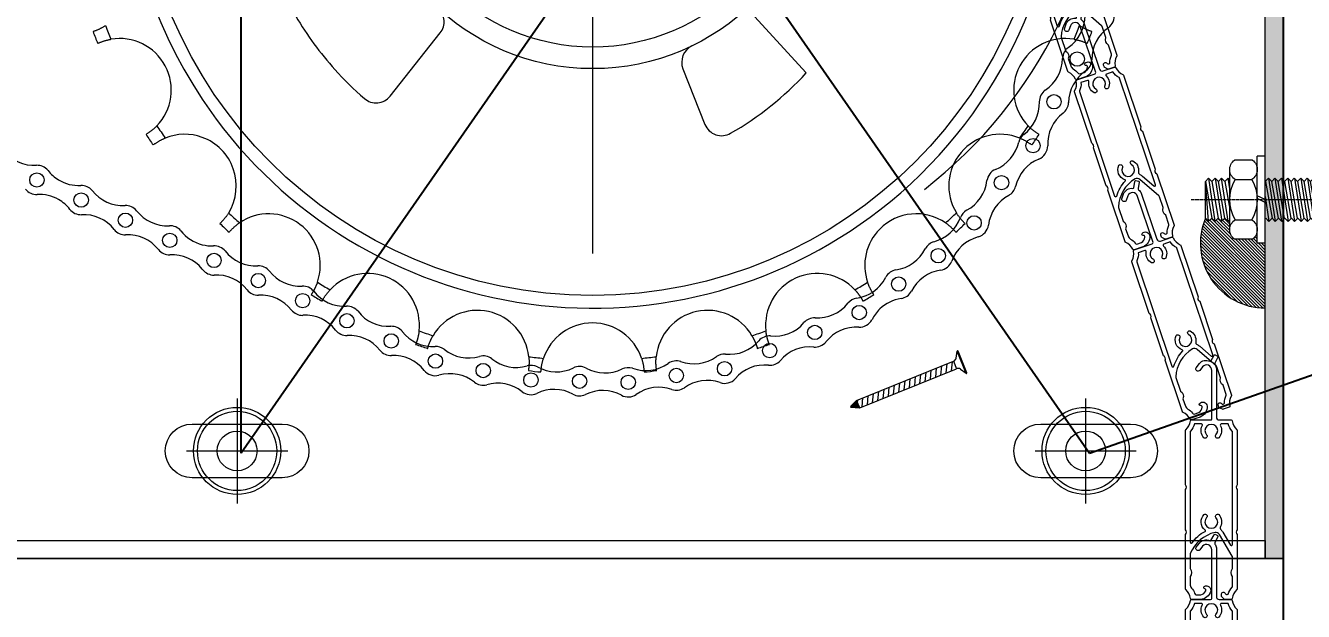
# Model space of a CAD drawing. Header units: millimetres. Extents: x -547695 to 905972, y -1055718 to 167349.
# Drawn here: x -518026 to -516603, y -1027839 to -1027186 of the extents above; entities that cross this region are included whole.
import ezdxf
from ezdxf import colors
from ezdxf.entities.mleader import LeaderData, LeaderLine
from ezdxf.math import Vec2, Vec3
from ezdxf.xclip import XClip

# ---------------------------------------------------------------- set-up
doc = ezdxf.new("R2010")
doc.units = ezdxf.units.MM
doc.header["$XCLIPFRAME"] = 0
doc.linetypes.add('CENTER', pattern=[50.8, 31.75, -6.35, 6.35, -6.35])
doc.linetypes.add('CENTER2', pattern=[1.125, 0.75, -0.125, 0.125, -0.125])
for name, color, linetype, lineweight in [('A-DOOR', 142, 'Continuous', 9), ('A-EQPM', 127, 'Continuous', 9), ('A-FINE', 255, 'Continuous', 25), ('A-PATT', 252, 'Continuous', 9), ('A-SYMBOLS', 10, 'Continuous', 13)]:
    doc.layers.add(name, color=color, linetype=linetype, lineweight=lineweight)
doc.styles.add('VTK_Arial', font='arial.ttf', dxfattribs={"width": 0.8})

# ---------------------------------------------------------------- blocks, each defined once
blk = doc.blocks.new('ytr')
blk.add_lwpolyline([(-22626.99, 8802.87), (-22604.9, 8802.87, -0.414214), (-22604.6, 8802.57), (-22604.6, 8796.42, 0.391306), (-22604.32, 8796.12, -0.198998), (-22601.86, 8794.87, 0.219572), (-22601.64, 8794.76), (-22587.55, 8794.76, 0.219573), (-22587.32, 8794.87, -0.198989), (-22584.86, 8796.12, 0.391298), (-22584.59, 8796.42), (-22584.59, 8799.05, 0.241509), (-22586.36, 8802.35, 0.870973), (-22588.15, 8800.69, 0.627066), (-22587.87, 8800.76, -0.659606), (-22587.05, 8801.26, -0.237165), (-22585.89, 8799.04), (-22585.89, 8798.44, -0.169286), (-22586.31, 8797.32, -0.156211), (-22588.86, 8795.86), (-22596.62, 8795.86, -0.414213), (-22596.92, 8796.16), (-22596.92, 8807.36, -0.414214), (-22596.62, 8807.66), (-22588.05, 8807.66, -0.180967), (-22587.86, 8807.59, 0.09136), (-22586.04, 8806.51, -0.314579), (-22585.84, 8806.23), (-22585.84, 8805.71, 0.426086), (-22585.57, 8805.43), (-22584.86, 8805.43, 0.403814), (-22584.59, 8805.69), (-22584.59, 8807.11, 0.390725), (-22584.86, 8807.41, -0.198974), (-22587.32, 8808.66, 0.219573), (-22587.55, 8808.76), (-22601.64, 8808.76, 0.219573), (-22601.86, 8808.66, -0.198999), (-22604.32, 8807.41, 0.391306), (-22604.6, 8807.11), (-22604.6, 8805.3, -0.414214), (-22604.9, 8805), (-22605.32, 8805, 0.171473), (-22605.63, 8804.89), (-22606.1, 8804.58, -0.145794), (-22606.75, 8804.37), (-22627.59, 8804.37, 0.081232), (-22628.52, 8804.03, -0.575165), (-22628.97, 8804.29), (-22628.97, 8804.32, 0.412233), (-22630.02, 8805.48), (-22630.92, 8805.48, 0.413697), (-22631.87, 8804.43), (-22631.87, 8803.63, 0.414214), (-22631.57, 8803.33), (-22631.37, 8803.33, 0.414214), (-22631.07, 8803.63), (-22631.07, 8804.38, -0.414214), (-22630.77, 8804.68), (-22630.17, 8804.68, -0.414214), (-22629.87, 8804.38), (-22629.87, 8803.3, -0.267949), (-22630.02, 8803.04, 0.267949), (-22630.17, 8802.78), (-22630.17, 8801.38, 0.267949), (-22630.02, 8801.13, -0.267949), (-22629.87, 8800.87), (-22629.87, 8799.78, -0.414214), (-22630.17, 8799.48), (-22630.77, 8799.48, -0.414214), (-22631.07, 8799.78), (-22631.07, 8800.53, 0.414214), (-22631.37, 8800.83), (-22631.57, 8800.83, 0.414214), (-22631.87, 8800.53), (-22631.87, 8799.68, 0.414214), (-22630.87, 8798.68), (-22630.12, 8798.68, 0.239973), (-22629.29, 8799.15, -0.434226), (-22628.86, 8799.22), (-22627.75, 8798.37, 0.80426), (-22626.98, 8799.42), (-22628.16, 8800.33, -0.726905), (-22627.13, 8802.87), (-22611.19, 8802.87)], format="xyb")
blk.add_lwpolyline([(-22603.26, 8806.53, 0.348491), (-22603.5, 8806.24), (-22603.5, 8797.31, 0.343143), (-22603.27, 8797.02, -0.140923), (-22601.45, 8795.96, 0.204947), (-22601.24, 8795.86), (-22598.12, 8795.86, 0.414214), (-22597.82, 8796.16), (-22597.82, 8807.36, 0.414214), (-22598.12, 8807.66), (-22601.15, 8807.66, 0.201457), (-22601.51, 8807.51, -0.142377)], format="xyb", close=True)
blk = doc.blocks.new('RTHRT')
at = {"linetype": 'Continuous'}
for p, q in [((-23798.92, 8505.48), (-23826.91, 8528.15)), ((-23700.22, 8505.48), (-23682.93, 8519.48)), ((-23808.85, 8488.28), (-23842.24, 8501.09)), ((-23690.29, 8488.28), (-23667.53, 8497.01)), ((-23759.5, 8402.8), (-23764.65, 8370.33)), ((-23739.64, 8402.8), (-23734.54, 8370.64))]:
    blk.add_line(p, q, dxfattribs=at)
at = {"linetype": 'Continuous', "ltscale": 10}
for points in [[(-23785.25, 8518.05, 0.392974), (-23783.73, 8524.68), (-23797.31, 8548.2, 0.445132), (-23804.57, 8549.75, 0.071149), (-23826.88, 8528.12, 0.071149)], [(-23682.93, 8519.48, 0.004977), (-23683.97, 8520.56, 0.052646), (-23703.56, 8535.11, 0.417148), (-23710.43, 8533.31), (-23715.41, 8524.68, 0.392974), (-23713.89, 8518.05)], [(-23842.23, 8501.09, 0.046573), (-23847.89, 8481.5, 0.032054), (-23849.22, 8470.82, 0.431909), (-23844.23, 8465.52), (-23817.89, 8465.52, 0.392974), (-23812.9, 8470.15)], [(-23686.24, 8470.15, 0.392974), (-23681.25, 8465.52), (-23664.58, 8465.52, 0.457265), (-23659.64, 8471.24, 0.076461), (-23667.53, 8497.01, 0.076461)]]:
    blk.add_lwpolyline(points, format="xyb", dxfattribs=at)
at = {"linetype": 'Continuous'}
for points in [[(-23777.22, 8408.36, 0.392974), (-23783.73, 8406.35), (-23795.47, 8386.02, 0.437136), (-23793.29, 8379.01, 0.076029), (-23764.65, 8370.33, 0.076029)], [(-23734.54, 8370.64, 0.046532), (-23716.75, 8375.29, 0.032637), (-23706.19, 8379.98, 0.426244), (-23704.18, 8386.9), (-23715.41, 8406.35, 0.392974), (-23721.92, 8408.36)]]:
    blk.add_lwpolyline(points, format="xyb", dxfattribs=at)
at = {"linetype": 'Continuous', "ltscale": 10}
for radius in [63.5, 57.5]:
    blk.add_circle((-23749.57, 8465.52), radius, dxfattribs=at)
blk = doc.blocks.new('ẺGR')
at = {"linetype": 'Continuous', "xscale": -1, "rotation": 359.5412056856188}
blk.add_blockref('ytr', (-55541.04, -72683.22), dxfattribs=at)
at = {"linetype": 'Continuous', "xscale": -1}
blk.add_blockref('RTHRT', (-56624.62, -72639.46), dxfattribs=at)
blk = doc.blocks.new('sdgfsgsdgaqgf')
at = {"linetype": 'ByBlock', "ltscale": 0.7}
h = blk.add_hatch(dxfattribs=at)
h.set_pattern_fill('ANSI31', color=256, scale=10, angle=90, style=0)
h.set_pattern_definition([(135, (-206.2285, 2994.7956), (-0.88388348, -0.88388348), [])])
h.paths.add_polyline_path([(12263.34, 13195.32), (12265.25, 13194.72), (12273.03, 13219.54), (12271.12, 13220.14)])
h = blk.add_hatch(dxfattribs=at)
h.set_pattern_fill('ANSI31', color=256, style=0)
h.set_pattern_definition([(45, (-206.22851, 2994.79561), (-0.0883883476, 0.0883883476), [])])
h.paths.add_polyline_path([(12265.25, 13194.72), (12263.34, 13195.32), (12263.48, 13193.18), (12263.68, 13193.11)])
for p, q in [((12263.34, 13195.32), (12271.12, 13220.14)), ((12269.76, 13222.48), (12269.77, 13222.52)), ((12275.45, 13220.64), (12269.76, 13222.42)), ((12270.92, 13221.1), (12269.78, 13222.39)), ((12275.43, 13220.85), (12269.9, 13222.59)), ((12271.12, 13220.14), (12273.03, 13219.54)), ((12273.75, 13220.22), (12275.41, 13220.62)), ((12275.49, 13220.69), (12275.5, 13220.73)), ((12265.25, 13194.72), (12273.03, 13219.54)), ((12265.25, 13194.72), (12263.34, 13195.32)), ((12263.34, 13195.32), (12263.48, 13193.18)), ((12263.68, 13193.11), (12265.25, 13194.72))]:
    blk.add_line(p, q, dxfattribs=at)
for centre, radius, start, end in [((12269.85, 13222.45), 0.1, 162.5886, 221.547), ((12269.87, 13222.49), 0.1, 72.5886, 162.5886), ((12270.17, 13220.44), 1, 342.5886, 41.547), ((12273.98, 13219.24), 1, 103.6302, 162.5886), ((12275.39, 13220.72), 0.1, 283.6302, 342.5886), ((12275.4, 13220.76), 0.1, 342.5886, 72.5886)]:
    blk.add_arc(centre, radius, start, end, dxfattribs=at)
blk = doc.blocks.new('MTY')
for points in [[(626.11, -64799.93, -0.090196), (626.15, -64800.14), (626.15, -64804.13, 0.368278), (626.15, -64806.35), (626.15, -64808.48, -0.182607), (625.75, -64809.53, 0.096718), (624.89, -64810.99, -0.176758), (624.55, -64811.41), (623.19, -64811.41, -0.247641), (621.81, -64810.27, -0.460334), (622.04, -64809.75, 0.7323), (622.2, -64809.07, 0.638251), (620.41, -64810.41, 0.326604), (623.25, -64812.71), (625.79, -64812.71, 0.391294), (626.09, -64812.43, -0.198956), (627.34, -64809.98, 0.219541), (627.45, -64809.75), (627.45, -64794.61, -0.461538), (627.45, -64793.31), (627.45, -64782.11, -0.461538), (627.45, -64780.81), (627.45, -64765.67, 0.219541), (627.34, -64765.44, -0.198956), (626.09, -64762.98, 0.391294), (625.79, -64762.71), (620.44, -64762.71, -0.388859), (620.14, -64762.43), (620.14, -64748.91, -0.726905), (622.68, -64747.88), (623.48, -64748.92, 0.894046), (624.47, -64748.17), (623.58, -64747, 0.357314), (620.68, -64746.35, -0.31829), (620.36, -64746.3), (619.5, -64744.69, 0.333118), (619.19, -64744.56), (618.55, -64744.91, 0.4202), (618.45, -64745.23), (619.25, -64746.87, -0.283488), (619.26, -64747.28, 0.119039), (618.84, -64748.35), (618.84, -64761.91, -0.414214), (618.04, -64762.71), (614.7, -64762.71, 0.391294), (614.4, -64762.98, -0.198956), (613.15, -64765.44, 0.219541), (613.05, -64765.67), (613.05, -64780.81, -0.461538), (613.05, -64782.11), (613.05, -64793.31, -0.461538), (613.05, -64794.61), (613.05, -64809.75, 0.219541), (613.15, -64809.98, -0.198942), (614.4, -64812.43, 0.390366), (614.7, -64812.71), (616.48, -64812.71, 0.172119), (616.63, -64812.64), (617.35, -64811.95, 0.171024), (617.4, -64811.83), (617.4, -64811.21, 0.908513), (616.37, -64811.07, -0.468804), (615.6, -64811.23, 0.084333), (614.44, -64809.26, -0.199939), (614.35, -64809.05), (614.35, -64806.35, 0.368278), (614.35, -64804.13), (614.35, -64800.93, -0.132117), (614.43, -64800.62), (617.99, -64794.65, -0.289287), (619.22, -64794.04, -0.243866), (626.11, -64799.93)], [(614.35, -64797.44), (614.35, -64766.06, -0.196067), (614.43, -64765.85, 0.142518), (615.55, -64763.81), (617.47, -64763.81, -0.554704), (617.72, -64764.31, 0.323726), (618.17, -64767.67, 0.91687), (618.95, -64766.89, -2.282982), (621.55, -64766.89, 0.925267), (622.33, -64767.66, 0.32336), (622.77, -64764.32, -0.602267), (623.02, -64763.81), (624.94, -64763.81, 0.142518), (626.06, -64765.85, -0.196067), (626.15, -64766.06), (626.15, -64796.77, -0.734386), (625.6, -64796.94, 0.120007), (622, -64793.74, -0.641171), (622, -64793.37, 0.455001), (622.26, -64789.04, 0.842101), (621.55, -64789.89, -2.282982), (618.95, -64789.89, 0.880595), (618.19, -64789.08, 0.325978), (617.71, -64792.43, -0.340176), (617.55, -64793.29, 0.020475), (617.01, -64794), (614.9, -64797.57, -0.729569), (614.35, -64797.44)]]:
    blk.add_lwpolyline(points, format="xyb")
blk = doc.blocks.new('no thep m12x160')
for p, q in [((147.75, -12.14), (147.75, 12.14)), ((147.75, 12.14), (149.96, 12.14)), ((149.96, -12.14), (149.96, 12.14)), ((151.28, 11.04), (156.31, 11.04)), ((79.81, 8.21), (98.72, 6.33)), ((79.81, 8.21), (79.81, 4.31)), ((157.64, -8.39), (157.64, 8.39)), ((70.95, 6), (67.75, 0)), ((70.95, 6), (70.95, 0)), ((79.81, 6), (70.95, 6)), ((75.37, 6), (75.37, 0)), ((76.81, 6.01), (76.81, -0.1)), ((132.42, 6), (98.66, 6)), ((98.72, 6.33), (98.72, 0)), ((98.73, 5.39), (104.49, 5.39)), ((104.49, 5.39), (104.49, 0)), ((131.75, 5.75), (104.81, 5.75)), ((131.75, 5.4), (104.81, 5.4)), ((131.75, 5.09), (104.81, 5.09)), ((131.75, 3.83), (104.81, 3.83)), ((134.21, 6), (132.38, -6)), ((132.39, 0.34), (133.22, 5.1)), ((133.32, 5.1), (132.42, 6)), ((133.32, 5.1), (134.22, 6)), ((133.32, -5.14), (135.11, 5.1)), ((136.01, 6), (134.17, -6)), ((135.12, 5.1), (134.22, 6)), ((135.11, -5.14), (136.9, 5.1)), ((135.12, 5.1), (136.02, 6)), ((137.8, 6), (135.97, -6)), ((136.94, 5.1), (136.04, 6)), ((136.9, -5.14), (138.69, 5.1)), ((136.94, 5.1), (137.84, 6)), ((139.59, 6), (137.76, -6)), ((138.74, 5.1), (137.84, 6)), ((138.74, 5.1), (139.64, 6)), ((138.74, -5.14), (140.52, 5.1)), ((141.42, 6), (139.59, -6)), ((140.54, 5.1), (139.64, 6)), ((140.53, -5.14), (142.32, 5.1)), ((140.54, 5.1), (141.44, 6)), ((143.22, 6), (141.39, -6)), ((142.34, 5.1), (141.44, 6)), ((142.34, 5.1), (143.24, 6)), ((142.36, -5.14), (144.15, 5.1)), ((145.05, 6), (143.22, -6)), ((144.14, 5.1), (143.24, 6)), ((144.14, 5.1), (145.04, 6)), ((145.95, 5.1), (144.16, -5.14)), ((146.81, 6), (144.97, -6)), ((145.94, 5.1), (145.04, 6)), ((147.62, 5.1), (145.83, -5.14)), ((145.94, 5.1), (146.84, 6)), ((147.74, 5.1), (146.84, 6)), ((156.11, 5.6), (151.48, 5.6)), ((157.64, 3.01), (158.09, 6)), ((157.64, 5.54), (158.09, 6)), ((158.99, 5.1), (157.64, -2.66)), ((158.06, -6), (159.89, 6)), ((158.99, 5.1), (158.09, 6)), ((158.99, 5.1), (159.89, 6)), ((159, -5.14), (160.79, 5.1)), ((161.69, 6), (159.86, -6)), ((160.79, 5.1), (159.89, 6)), ((160.79, 5.1), (161.69, 6)), ((162.59, 5.1), (160.8, -5.14)), ((162.59, 5.1), (161.69, 6)), ((163.49, 6), (161.74, -6)), ((162.59, 5.1), (163.49, 6)), ((164.39, 5.1), (162.6, -5.14)), ((164.39, 5.1), (163.49, 6)), ((163.52, -6.04), (164.39, 5.1)), ((164.37, -5.14), (164.37, 5.04)), ((70.95, -6), (67.75, 0)), ((70.95, -6), (70.95, 0)), ((75.37, -6), (75.37, 0)), ((76.81, -6.01), (76.81, 0.1)), ((79.81, 1.86), (79.81, 0)), ((79.81, -8.21), (79.81, 0)), ((98.72, -6.33), (98.72, 0)), ((104.49, -5.39), (104.49, 0)), ((147.75, 0.92), (146.69, -6)), ((147.75, 0), (149.96, 1.1)), ((147.75, -0.78), (149.96, 0.32)), ((79.81, -6), (70.95, -6)), ((79.81, -8.21), (98.72, -6.33)), ((132.42, -6), (98.66, -6)), ((98.73, -5.39), (104.49, -5.39)), ((131.75, -3.83), (104.81, -3.83)), ((131.75, -5.09), (104.81, -5.09)), ((131.75, -5.4), (104.81, -5.4)), ((131.75, -5.75), (104.81, -5.75)), ((132.33, -6.04), (133.23, -5.14)), ((134.13, -6.04), (133.23, -5.14)), ((134.13, -6.04), (135.03, -5.14)), ((135.95, -6.04), (135.05, -5.14)), ((135.95, -6.04), (136.85, -5.14)), ((137.75, -6.04), (136.85, -5.14)), ((137.75, -6.04), (138.65, -5.14)), ((139.55, -6.04), (138.65, -5.14)), ((139.55, -6.04), (140.45, -5.14)), ((141.35, -6.04), (140.45, -5.14)), ((141.35, -6.04), (142.25, -5.14)), ((143.15, -6.04), (142.25, -5.14)), ((143.15, -6.04), (144.05, -5.14)), ((144.95, -6.04), (144.05, -5.14)), ((144.95, -6.04), (145.85, -5.14)), ((146.75, -6.04), (145.85, -5.14)), ((146.71, -6.04), (147.61, -5.14)), ((156.11, -5.6), (151.48, -5.6)), ((158.1, -6.04), (157.64, -5.58)), ((158.1, -6.04), (159, -5.14)), ((159.9, -6.04), (159, -5.14)), ((159.9, -6.04), (160.8, -5.14)), ((161.7, -6.04), (160.8, -5.14)), ((161.7, -6.04), (162.6, -5.14)), ((163.52, -6.04), (162.62, -5.14)), ((163.47, -6.04), (164.37, -5.14)), ((147.75, -12.14), (149.96, -12.14)), ((151.28, -11.04), (156.31, -11.04))]:
    blk.add_line(p, q)
at = {"linetype": 'CENTER2'}
blk.add_line((168.33, 0), (63.38, 0), dxfattribs=at)
at = {"linetype": 'CENTER'}
blk.add_line((127.59, 0), (97.72, 0), dxfattribs=at)
for points in [[(98.72, -1.77), (97.65, -2.25), (96.06, -2.57), (94.94, -2.41), (94.35, -1.93), (93.99, -1.19), (93.99, -0.33), (94.19, 0.69), (94.62, 1.74), (94.62, 2.91), (93.82, 3.5), (92.97, 3.77), (91.53, 3.72), (90.68, 3.13), (90.26, 2.39), (89.41, 0.73), (88.77, -0.27), (87.75, -1.23), (86.48, -2.03), (86.15, -2.25), (84.77, -2.36), (84.34, -1.98), (83.71, -1.07), (83.34, 0.1), (83.39, 1.11), (83.44, 2.33), (83.02, 3.24), (82.1, 3.77), (80.56, 4.09), (79.81, 4.31)], [(98.72, -1.88), (97.55, -2.51), (96.21, -2.78), (95.11, -2.72), (94.35, -2.3), (93.77, -1.5), (93.67, -0.12), (93.82, 0.47), (94.09, 1.21), (94.35, 1.91), (94.3, 2.55), (94.04, 3.03), (93.4, 3.29), (92.75, 3.45), (92.28, 3.45), (91.64, 3.35), (90.89, 2.81), (90.31, 1.74), (89.77, 0.69), (89.29, -0.17), (88.87, -0.97), (88.39, -1.5), (87.75, -2.03), (86.85, -2.51), (85.78, -2.94), (84.83, -3.05), (84.08, -2.94), (83.22, -2.25), (82.48, -0.65), (82.54, 0.42), (82.43, 1.64), (82.17, 2.33), (81.79, 2.49), (81.2, 2.6), (80.83, 2.6), (80.51, 2.65), (80.19, 2.49), (80.08, 2.28), (79.81, 1.8)]]:
    blk.add_lwpolyline(points)
for centre, radius, start, end in [((153.27, 8.39), 3.31, 126.8086, 237.3551), ((154.32, 8.39), 3.31, 302.6449, 53.1914), ((161, 0), 11.04, 149.5226, 210.4774), ((146.6, 0), 11.04, 329.5226, 30.4774), ((153.27, -8.39), 3.31, 122.6449, 233.1914), ((154.32, -8.39), 3.31, 306.8086, 57.3551)]:
    blk.add_arc(centre, radius, start, end)
blk = doc.blocks.new('CC 4200 - MC')
at = {"layer": 'A-DOOR', "linetype": 'Continuous', "ltscale": 10}
h = blk.add_hatch(color=256, dxfattribs=at)
h.dxf.hatch_style = 1
h.paths.add_polyline_path([(-5, 700.01), (0, 700.01), (0, 300.01), (-5, 300.01)])
at = {"layer": 'A-PATT'}
h = blk.add_hatch(dxfattribs=at)
h.set_pattern_fill('ANSI31', color=256, scale=5, angle=90)
h.set_pattern_definition([(135, (-247420.6953, -384928.2232), (-0.4419417382, -0.4419417382), [])])
h.paths.add_polyline_path([(-13.56, 388.97, -0.23635), (-14.89, 391.63), (-14.89, 394.44), (-15.35, 393.97), (-16.25, 394.87), (-17.15, 393.97), (-18.05, 394.87), (-18.99, 393.94), (-19, 394.01), (-19.86, 394.88), (-20.77, 393.97), (-20.78, 394.02), (-21.62, 394.87, 0.248007), (-20.14, 378.08), (-7.16, 369.97, 0.030077), (-4.99, 369.84), (-5, 387.87), (-7.21, 387.87), (-7.21, 391.63, -0.23635), (-8.53, 388.98)])
h.paths.add_polyline_path([(-20.14, 378.08, 0.222771), (-7.16, 369.97)], flags=17)
at = {"layer": 'A-DOOR', "linetype": 'Continuous', "ltscale": 10}
blk.add_lwpolyline([(-600, 300.01), (0, 300.01), (0, 700.01), (-600, 700.01), (-600, 300.01)], dxfattribs=at)
for points in [[(-5, 700.01), (0, 700.01), (0, 300.01), (-5, 300.01)], [(-600, 305.01), (-5, 305.01), (-5, 300.01), (-600, 300.01)]]:
    blk.add_lwpolyline(points, close=True, dxfattribs=at)
at = {"layer": 'A-DOOR'}
for points in [[(-278.77, 337.51, -1), (-278.77, 322.51), (-303.77, 322.51, -1), (-303.77, 337.51)], [(-42.5, 337.51, -1), (-42.5, 322.51), (-67.5, 322.51, -1), (-67.5, 337.51)]]:
    blk.add_lwpolyline(points, format="xyb", close=True, dxfattribs=at)
at = {"layer": 'A-EQPM', "linetype": 'Continuous'}
blk.add_line((-192.29, 615.01), (-192.29, 385.01), dxfattribs=at)
at = {"layer": 'A-EQPM', "linetype": 'Continuous', "flags": 128}
for points in [[(-327.92, 448.52), (-328.06, 448.42), (-328.2, 448.33), (-328.34, 448.25), (-328.48, 448.16), (-328.62, 448.07), (-328.77, 447.99), (-328.91, 447.91), (-329.05, 447.83), (-329.2, 447.75), (-329.34, 447.68), (-329.49, 447.61), (-329.63, 447.53), (-329.78, 447.46), (-329.92, 447.4), (-330.07, 447.33), (-330.22, 447.27), (-330.36, 447.2), (-330.51, 447.14), (-330.66, 447.09), (-330.8, 447.03), (-330.95, 446.97), (-331.1, 446.92), (-331.25, 446.87), (-331.4, 446.82)], [(-53.23, 446.82), (-53.38, 446.87), (-53.53, 446.92), (-53.68, 446.97), (-53.83, 447.03), (-53.97, 447.09), (-54.12, 447.14), (-54.27, 447.2), (-54.41, 447.27), (-54.56, 447.33), (-54.7, 447.4), (-54.85, 447.46), (-55, 447.53), (-55.14, 447.61), (-55.29, 447.68), (-55.43, 447.75), (-55.57, 447.83), (-55.72, 447.91), (-55.86, 447.99), (-56, 448.07), (-56.15, 448.16), (-56.29, 448.25), (-56.43, 448.33), (-56.57, 448.42), (-56.71, 448.52)], [(-330.09, 443.53), (-329.95, 443.6), (-329.8, 443.66), (-329.66, 443.73), (-329.51, 443.79), (-329.37, 443.85), (-329.22, 443.9), (-329.07, 443.96), (-328.92, 444.02), (-328.77, 444.07), (-328.62, 444.12), (-328.47, 444.17), (-328.31, 444.22), (-328.16, 444.27), (-328, 444.32), (-327.85, 444.36), (-327.69, 444.41), (-327.53, 444.45), (-327.37, 444.49), (-327.21, 444.53), (-327.05, 444.56), (-326.89, 444.6), (-326.72, 444.63), (-326.56, 444.66), (-326.4, 444.69)], [(-58.23, 444.69), (-58.07, 444.66), (-57.9, 444.63), (-57.74, 444.6), (-57.58, 444.56), (-57.42, 444.53), (-57.26, 444.49), (-57.1, 444.45), (-56.94, 444.41), (-56.78, 444.36), (-56.62, 444.32), (-56.47, 444.27), (-56.31, 444.22), (-56.16, 444.17), (-56.01, 444.12), (-55.86, 444.07), (-55.71, 444.02), (-55.56, 443.96), (-55.41, 443.9), (-55.26, 443.85), (-55.12, 443.79), (-54.97, 443.73), (-54.83, 443.66), (-54.68, 443.6), (-54.54, 443.53)], [(-313.61, 420.58), (-313.73, 420.46), (-313.84, 420.34), (-313.96, 420.22), (-314.08, 420.11), (-314.2, 419.99), (-314.33, 419.88), (-314.45, 419.77), (-314.57, 419.66), (-314.7, 419.56), (-314.82, 419.45), (-314.95, 419.35), (-315.07, 419.25), (-315.2, 419.15), (-315.33, 419.05), (-315.46, 418.96), (-315.59, 418.86), (-315.72, 418.77), (-315.85, 418.68), (-315.98, 418.59), (-316.11, 418.5), (-316.24, 418.42), (-316.37, 418.33), (-316.51, 418.25), (-316.64, 418.17)], [(-67.98, 418.17), (-68.12, 418.25), (-68.26, 418.33), (-68.39, 418.42), (-68.52, 418.5), (-68.65, 418.59), (-68.78, 418.68), (-68.91, 418.77), (-69.04, 418.86), (-69.17, 418.96), (-69.3, 419.05), (-69.43, 419.15), (-69.56, 419.25), (-69.68, 419.35), (-69.81, 419.45), (-69.93, 419.56), (-70.06, 419.66), (-70.18, 419.77), (-70.3, 419.88), (-70.42, 419.99), (-70.55, 420.11), (-70.66, 420.22), (-70.78, 420.34), (-70.9, 420.46), (-71.02, 420.58)], [(-314.66, 415.24), (-314.53, 415.34), (-314.4, 415.43), (-314.28, 415.52), (-314.15, 415.62), (-314.02, 415.7), (-313.89, 415.79), (-313.76, 415.88), (-313.62, 415.97), (-313.49, 416.05), (-313.35, 416.14), (-313.21, 416.22), (-313.07, 416.3), (-312.93, 416.38), (-312.79, 416.46), (-312.65, 416.54), (-312.5, 416.61), (-312.36, 416.69), (-312.21, 416.76), (-312.06, 416.83), (-311.91, 416.9), (-311.76, 416.97), (-311.61, 417.04), (-311.45, 417.1), (-311.3, 417.17)], [(-73.33, 417.17), (-73.17, 417.1), (-73.02, 417.04), (-72.87, 416.97), (-72.72, 416.9), (-72.57, 416.83), (-72.42, 416.76), (-72.27, 416.69), (-72.13, 416.61), (-71.98, 416.54), (-71.84, 416.46), (-71.7, 416.38), (-71.55, 416.3), (-71.42, 416.22), (-71.28, 416.14), (-71.14, 416.05), (-71.01, 415.97), (-70.87, 415.88), (-70.74, 415.79), (-70.61, 415.7), (-70.48, 415.62), (-70.35, 415.52), (-70.22, 415.43), (-70.1, 415.34), (-69.97, 415.24)], [(-293.63, 396.36), (-293.72, 396.22), (-293.81, 396.08), (-293.9, 395.94), (-293.99, 395.81), (-294.08, 395.67), (-294.18, 395.53), (-294.27, 395.4), (-294.37, 395.27), (-294.47, 395.14), (-294.57, 395.01), (-294.67, 394.88), (-294.77, 394.76), (-294.88, 394.63), (-294.98, 394.51), (-295.08, 394.39), (-295.19, 394.27), (-295.3, 394.15), (-295.4, 394.03), (-295.51, 393.92), (-295.62, 393.81), (-295.73, 393.69), (-295.85, 393.58), (-295.96, 393.47), (-296.07, 393.36)], [(-88.55, 393.36), (-88.67, 393.47), (-88.78, 393.58), (-88.89, 393.69), (-89.01, 393.81), (-89.11, 393.92), (-89.22, 394.03), (-89.33, 394.15), (-89.44, 394.27), (-89.54, 394.39), (-89.65, 394.51), (-89.75, 394.63), (-89.86, 394.76), (-89.96, 394.88), (-90.06, 395.01), (-90.16, 395.14), (-90.26, 395.27), (-90.35, 395.4), (-90.45, 395.53), (-90.54, 395.67), (-90.64, 395.81), (-90.73, 395.94), (-90.82, 396.08), (-90.91, 396.22), (-91, 396.36)], [(-293.51, 390.93), (-293.4, 391.05), (-293.3, 391.17), (-293.19, 391.29), (-293.09, 391.41), (-292.98, 391.52), (-292.87, 391.63), (-292.76, 391.75), (-292.65, 391.86), (-292.54, 391.97), (-292.42, 392.08), (-292.31, 392.2), (-292.19, 392.3), (-292.07, 392.41), (-291.94, 392.52), (-291.82, 392.63), (-291.7, 392.73), (-291.57, 392.84), (-291.44, 392.94), (-291.31, 393.04), (-291.18, 393.14), (-291.05, 393.24), (-290.91, 393.34), (-290.78, 393.44), (-290.64, 393.53)], [(-93.99, 393.53), (-93.85, 393.44), (-93.71, 393.34), (-93.58, 393.24), (-93.45, 393.14), (-93.32, 393.04), (-93.19, 392.94), (-93.06, 392.84), (-92.93, 392.73), (-92.81, 392.63), (-92.68, 392.52), (-92.56, 392.41), (-92.44, 392.3), (-92.32, 392.2), (-92.21, 392.08), (-92.09, 391.97), (-91.98, 391.86), (-91.86, 391.75), (-91.75, 391.63), (-91.65, 391.52), (-91.54, 391.41), (-91.43, 391.29), (-91.33, 391.17), (-91.22, 391.05), (-91.12, 390.93)], [(-270, 374.6), (-270.03, 374.55), (-270.05, 374.51), (-270.08, 374.46), (-270.11, 374.42), (-270.13, 374.38), (-270.16, 374.33), (-270.18, 374.29), (-270.21, 374.24), (-270.24, 374.2), (-270.26, 374.16), (-270.29, 374.11), (-270.32, 374.07), (-270.34, 374.03), (-270.37, 373.99), (-270.4, 373.94), (-270.43, 373.9), (-270.45, 373.86), (-270.48, 373.81), (-270.51, 373.77), (-270.54, 373.73), (-270.57, 373.69), (-270.6, 373.64), (-270.63, 373.6), (-270.65, 373.56)], [(-268.91, 377.02), (-268.95, 376.91), (-268.99, 376.8), (-269.03, 376.7), (-269.07, 376.59), (-269.11, 376.49), (-269.15, 376.38), (-269.19, 376.28), (-269.23, 376.18), (-269.28, 376.07), (-269.32, 375.97), (-269.36, 375.87), (-269.41, 375.77), (-269.46, 375.67), (-269.5, 375.57), (-269.55, 375.47), (-269.6, 375.37), (-269.65, 375.27), (-269.7, 375.17), (-269.75, 375.07), (-269.8, 374.98), (-269.85, 374.88), (-269.9, 374.79), (-269.95, 374.69), (-270, 374.6)], [(-267.4, 372.14), (-267.33, 372.26), (-267.26, 372.38), (-267.19, 372.5), (-267.12, 372.62), (-267.05, 372.73), (-266.97, 372.85), (-266.9, 372.97), (-266.82, 373.09), (-266.74, 373.2), (-266.66, 373.32), (-266.58, 373.44), (-266.49, 373.55), (-266.41, 373.67), (-266.32, 373.78), (-266.23, 373.9), (-266.14, 374.01), (-266.05, 374.12), (-265.96, 374.23), (-265.87, 374.35), (-265.77, 374.46), (-265.68, 374.57), (-265.58, 374.68), (-265.48, 374.78), (-265.38, 374.89)], [(-119.24, 374.89), (-119.17, 374.81), (-119.09, 374.73), (-119.02, 374.64), (-118.94, 374.56), (-118.87, 374.47), (-118.8, 374.39), (-118.72, 374.3), (-118.65, 374.22), (-118.58, 374.13), (-118.51, 374.05), (-118.44, 373.96), (-118.38, 373.87), (-118.31, 373.78), (-118.24, 373.7), (-118.18, 373.61), (-118.11, 373.52), (-118.05, 373.43), (-117.98, 373.34), (-117.92, 373.25), (-117.86, 373.16), (-117.8, 373.07), (-117.74, 372.98), (-117.68, 372.89), (-117.62, 372.8)], [(-114.39, 374.21), (-114.46, 374.31), (-114.52, 374.42), (-114.59, 374.53), (-114.65, 374.64), (-114.71, 374.75), (-114.77, 374.87), (-114.83, 374.98), (-114.89, 375.09), (-114.95, 375.21), (-115.01, 375.32), (-115.06, 375.44), (-115.12, 375.55), (-115.18, 375.67), (-115.23, 375.79), (-115.28, 375.91), (-115.33, 376.03), (-115.39, 376.15), (-115.44, 376.27), (-115.49, 376.39), (-115.53, 376.52), (-115.58, 376.64), (-115.63, 376.77), (-115.67, 376.89), (-115.72, 377.02)], [(-113.97, 373.56), (-113.99, 373.58), (-114.01, 373.61), (-114.03, 373.64), (-114.05, 373.67), (-114.06, 373.69), (-114.08, 373.72), (-114.1, 373.75), (-114.12, 373.77), (-114.14, 373.8), (-114.15, 373.83), (-114.17, 373.85), (-114.19, 373.88), (-114.21, 373.91), (-114.22, 373.94), (-114.24, 373.96), (-114.26, 373.99), (-114.28, 374.02), (-114.29, 374.04), (-114.31, 374.07), (-114.33, 374.1), (-114.34, 374.13), (-114.36, 374.15), (-114.38, 374.18), (-114.39, 374.21)], [(-267.62, 371.73), (-267.61, 371.75), (-267.6, 371.77), (-267.6, 371.79), (-267.59, 371.8), (-267.58, 371.82), (-267.57, 371.84), (-267.56, 371.85), (-267.55, 371.87), (-267.54, 371.89), (-267.53, 371.9), (-267.52, 371.92), (-267.51, 371.94), (-267.5, 371.95), (-267.5, 371.97), (-267.49, 371.99), (-267.48, 372.01), (-267.47, 372.02), (-267.46, 372.04), (-267.45, 372.06), (-267.44, 372.07), (-267.43, 372.09), (-267.42, 372.11), (-267.41, 372.12), (-267.4, 372.14)], [(-117.62, 372.8), (-117.59, 372.76), (-117.57, 372.71), (-117.54, 372.67), (-117.51, 372.63), (-117.49, 372.58), (-117.46, 372.54), (-117.43, 372.49), (-117.41, 372.45), (-117.38, 372.41), (-117.35, 372.36), (-117.33, 372.32), (-117.3, 372.27), (-117.28, 372.23), (-117.25, 372.19), (-117.23, 372.14), (-117.2, 372.1), (-117.18, 372.05), (-117.15, 372.01), (-117.13, 371.96), (-117.1, 371.92), (-117.08, 371.87), (-117.05, 371.83), (-117.03, 371.78), (-117.01, 371.73)], [(-240.61, 363.43), (-240.63, 363.29), (-240.65, 363.15), (-240.67, 363), (-240.69, 362.86), (-240.71, 362.72), (-240.74, 362.58), (-240.76, 362.44), (-240.79, 362.3), (-240.82, 362.16), (-240.85, 362.02), (-240.88, 361.88), (-240.91, 361.74), (-240.94, 361.61), (-240.98, 361.47), (-241.01, 361.34), (-241.05, 361.2), (-241.09, 361.07), (-241.13, 360.94), (-241.17, 360.8), (-241.21, 360.67), (-241.25, 360.54), (-241.3, 360.41), (-241.34, 360.28), (-241.39, 360.16)], [(-143.77, 361.97), (-143.78, 362.03), (-143.79, 362.09), (-143.81, 362.15), (-143.82, 362.21), (-143.83, 362.27), (-143.84, 362.33), (-143.86, 362.39), (-143.87, 362.45), (-143.88, 362.51), (-143.89, 362.57), (-143.9, 362.63), (-143.91, 362.69), (-143.92, 362.75), (-143.93, 362.81), (-143.94, 362.88), (-143.95, 362.94), (-143.96, 363), (-143.97, 363.06), (-143.98, 363.12), (-143.98, 363.18), (-143.99, 363.25), (-144, 363.31), (-144.01, 363.37), (-144.02, 363.43)], [(-241.39, 360.16), (-241.4, 360.14), (-241.4, 360.12), (-241.41, 360.1), (-241.42, 360.08), (-241.42, 360.06), (-241.43, 360.04), (-241.44, 360.02), (-241.45, 360), (-241.45, 359.98), (-241.46, 359.96), (-241.47, 359.94), (-241.48, 359.92), (-241.48, 359.9), (-241.49, 359.88), (-241.5, 359.86), (-241.51, 359.84), (-241.52, 359.82), (-241.52, 359.8), (-241.53, 359.78), (-241.54, 359.76), (-241.55, 359.74), (-241.55, 359.72), (-241.56, 359.7), (-241.57, 359.68)], [(-238.03, 359.18), (-237.99, 359.31), (-237.95, 359.43), (-237.91, 359.55), (-237.86, 359.68), (-237.82, 359.8), (-237.77, 359.92), (-237.72, 360.05), (-237.67, 360.17), (-237.62, 360.29), (-237.57, 360.42), (-237.52, 360.54), (-237.46, 360.66), (-237.41, 360.79), (-237.35, 360.91), (-237.29, 361.03), (-237.23, 361.15), (-237.17, 361.28), (-237.11, 361.4), (-237.05, 361.52), (-236.98, 361.64), (-236.92, 361.76), (-236.85, 361.88), (-236.78, 362), (-236.71, 362.12)], [(-147.92, 362.12), (-147.86, 362.02), (-147.81, 361.93), (-147.76, 361.84), (-147.7, 361.74), (-147.65, 361.65), (-147.6, 361.56), (-147.55, 361.46), (-147.5, 361.37), (-147.46, 361.27), (-147.41, 361.18), (-147.36, 361.08), (-147.31, 360.99), (-147.27, 360.89), (-147.23, 360.8), (-147.18, 360.7), (-147.14, 360.6), (-147.1, 360.51), (-147.06, 360.41), (-147.01, 360.32), (-146.98, 360.22), (-146.94, 360.12), (-146.9, 360.03), (-146.86, 359.93), (-146.82, 359.83)], [(-146.82, 359.83), (-146.8, 359.78), (-146.78, 359.73), (-146.77, 359.68), (-146.75, 359.62), (-146.73, 359.57), (-146.71, 359.52), (-146.69, 359.46), (-146.67, 359.41), (-146.65, 359.36), (-146.64, 359.3), (-146.62, 359.25), (-146.6, 359.2), (-146.58, 359.14), (-146.57, 359.09), (-146.55, 359.04), (-146.53, 358.98), (-146.52, 358.93), (-146.5, 358.88), (-146.49, 358.82), (-146.47, 358.77), (-146.46, 358.71), (-146.44, 358.66), (-146.43, 358.61), (-146.41, 358.55)], [(-143.06, 359.68), (-143.09, 359.77), (-143.13, 359.87), (-143.17, 359.96), (-143.2, 360.05), (-143.24, 360.14), (-143.27, 360.24), (-143.3, 360.33), (-143.33, 360.42), (-143.37, 360.51), (-143.4, 360.61), (-143.43, 360.7), (-143.46, 360.8), (-143.49, 360.89), (-143.51, 360.99), (-143.54, 361.08), (-143.57, 361.18), (-143.6, 361.28), (-143.62, 361.37), (-143.65, 361.47), (-143.67, 361.57), (-143.7, 361.67), (-143.72, 361.77), (-143.75, 361.87), (-143.77, 361.97)], [(-238.22, 358.55), (-238.21, 358.58), (-238.2, 358.6), (-238.2, 358.63), (-238.19, 358.66), (-238.18, 358.68), (-238.17, 358.71), (-238.17, 358.74), (-238.16, 358.76), (-238.15, 358.79), (-238.14, 358.82), (-238.14, 358.84), (-238.13, 358.87), (-238.12, 358.9), (-238.11, 358.92), (-238.1, 358.95), (-238.1, 358.97), (-238.09, 359), (-238.08, 359.03), (-238.07, 359.05), (-238.06, 359.08), (-238.06, 359.1), (-238.05, 359.13), (-238.04, 359.16), (-238.03, 359.18)], [(-210.05, 356.25), (-210.04, 356.15), (-210.04, 356.04), (-210.03, 355.94), (-210.02, 355.84), (-210.01, 355.73), (-210.01, 355.63), (-210, 355.53), (-209.99, 355.42), (-209.99, 355.32), (-209.99, 355.22), (-209.98, 355.12), (-209.98, 355.01), (-209.98, 354.91), (-209.98, 354.81), (-209.98, 354.71), (-209.98, 354.61), (-209.98, 354.51), (-209.99, 354.41), (-209.99, 354.3), (-209.99, 354.2), (-210, 354.1), (-210, 354), (-210.01, 353.9), (-210.01, 353.8)], [(-174.51, 352.81), (-174.53, 352.95), (-174.55, 353.08), (-174.56, 353.22), (-174.58, 353.36), (-174.59, 353.5), (-174.6, 353.64), (-174.61, 353.78), (-174.62, 353.93), (-174.63, 354.07), (-174.64, 354.21), (-174.64, 354.35), (-174.64, 354.5), (-174.65, 354.64), (-174.65, 354.79), (-174.65, 354.93), (-174.64, 355.08), (-174.64, 355.22), (-174.64, 355.37), (-174.63, 355.52), (-174.62, 355.66), (-174.61, 355.81), (-174.6, 355.96), (-174.59, 356.1), (-174.57, 356.25)], [(-210.01, 353.8), (-210.02, 353.74), (-210.02, 353.68), (-210.03, 353.62), (-210.03, 353.56), (-210.04, 353.5), (-210.04, 353.44), (-210.05, 353.38), (-210.06, 353.33), (-210.06, 353.27), (-210.07, 353.21), (-210.07, 353.15), (-210.08, 353.09), (-210.09, 353.03), (-210.1, 352.97), (-210.1, 352.91), (-210.11, 352.85), (-210.12, 352.79), (-210.13, 352.74), (-210.14, 352.68), (-210.15, 352.62), (-210.15, 352.56), (-210.16, 352.5), (-210.17, 352.44), (-210.18, 352.38)], [(-206.67, 352), (-206.66, 352.04), (-206.66, 352.07), (-206.66, 352.11), (-206.66, 352.15), (-206.66, 352.19), (-206.65, 352.22), (-206.65, 352.26), (-206.65, 352.3), (-206.65, 352.34), (-206.64, 352.37), (-206.64, 352.41), (-206.64, 352.45), (-206.63, 352.49), (-206.63, 352.52), (-206.63, 352.56), (-206.62, 352.6), (-206.62, 352.64), (-206.62, 352.67), (-206.61, 352.71), (-206.61, 352.75), (-206.61, 352.78), (-206.6, 352.82), (-206.6, 352.86), (-206.59, 352.9)], [(-206.59, 352.9), (-206.58, 353.02), (-206.57, 353.14), (-206.55, 353.26), (-206.53, 353.38), (-206.51, 353.5), (-206.5, 353.62), (-206.48, 353.74), (-206.45, 353.86), (-206.43, 353.98), (-206.41, 354.1), (-206.38, 354.22), (-206.36, 354.35), (-206.33, 354.47), (-206.3, 354.59), (-206.27, 354.71), (-206.24, 354.83), (-206.21, 354.95), (-206.18, 355.08), (-206.15, 355.2), (-206.11, 355.32), (-206.08, 355.44), (-206.04, 355.56), (-206, 355.68), (-205.96, 355.8)], [(-178.67, 355.8), (-178.62, 355.66), (-178.58, 355.52), (-178.53, 355.38), (-178.49, 355.23), (-178.45, 355.09), (-178.41, 354.95), (-178.38, 354.81), (-178.34, 354.66), (-178.31, 354.52), (-178.28, 354.38), (-178.25, 354.23), (-178.22, 354.09), (-178.19, 353.95), (-178.16, 353.8), (-178.14, 353.66), (-178.12, 353.52), (-178.1, 353.38), (-178.08, 353.24), (-178.06, 353.1), (-178.04, 352.95), (-178.02, 352.81), (-178.01, 352.67), (-178, 352.53), (-177.99, 352.39)], [(-177.99, 352.39), (-177.98, 352.38), (-177.98, 352.36), (-177.98, 352.34), (-177.98, 352.33), (-177.98, 352.31), (-177.98, 352.29), (-177.98, 352.28), (-177.98, 352.26), (-177.98, 352.25), (-177.97, 352.23), (-177.97, 352.21), (-177.97, 352.2), (-177.97, 352.18), (-177.97, 352.16), (-177.97, 352.15), (-177.97, 352.13), (-177.97, 352.11), (-177.97, 352.1), (-177.97, 352.08), (-177.96, 352.06), (-177.96, 352.05), (-177.96, 352.03), (-177.96, 352.01), (-177.96, 352)], [(-174.44, 352.38), (-174.45, 352.4), (-174.45, 352.42), (-174.45, 352.43), (-174.46, 352.45), (-174.46, 352.47), (-174.46, 352.49), (-174.46, 352.51), (-174.47, 352.52), (-174.47, 352.54), (-174.47, 352.56), (-174.48, 352.58), (-174.48, 352.59), (-174.48, 352.61), (-174.48, 352.63), (-174.49, 352.65), (-174.49, 352.67), (-174.49, 352.68), (-174.49, 352.7), (-174.5, 352.72), (-174.5, 352.74), (-174.5, 352.75), (-174.51, 352.77), (-174.51, 352.79), (-174.51, 352.81)]]:
    blk.add_lwpolyline(points, dxfattribs=at)
at = {"layer": 'A-EQPM', "linetype": 'Continuous'}
for centre, radius in [((-192.31, 500.33), 127), ((-57.35, 439.18), 2), ((-63.82, 427.28), 2), ((-69.65, 415.05), 2), ((-347.03, 405.5), 2), ((-78.43, 404.74), 2), ((-334.7, 399.9), 2), ((-322.37, 394.29), 2), ((-86.06, 393.54), 2), ((-310.03, 388.68), 2), ((-297.7, 383.08), 2), ((-96.05, 384.39), 2), ((-285.37, 377.47), 2), ((-107.05, 376.48), 2), ((-273.03, 371.86), 2), ((-118.05, 368.56), 2), ((-260.7, 366.26), 2), ((-130.41, 363.02), 2), ((-248.37, 360.65), 2), ((-142.98, 357.96), 2), ((-236.04, 355.04), 2), ((-222.75, 352.4), 2), ((-168.96, 351.02), 2), ((-155.54, 352.91), 2), ((-209.46, 349.76), 2), ((-195.92, 349.44), 2), ((-182.37, 349.13), 2)]:
    blk.add_circle(centre, radius, dxfattribs=at)
for centre, radius, start, end in [((-179.9, 506.04), 130.56, 307.7889, 52.2111), ((-192.31, 500.33), 130.56, 307.7889, 52.2111), ((-192.31, 500.33), 130.56, 146.3577, 213.6423), ((-192.31, 500.33), 145.17, 200.9114, 202.5369), ((-65.87, 451.26), 10.71, 304.3851, 0.2424), ((-192.31, 500.33), 145.17, 337.4631, 339.0886), ((-51.09, 451.19), 4.08, 306.4769, 7.5397), ((-192.31, 500.33), 149.02, 201.044, 202.4043), ((-323.98, 430.53), 14.37, 316.1775, 99.6846), ((-60.65, 430.53), 14.37, 80.3154, 223.8225), ((-192.31, 500.33), 149.02, 337.5957, 338.956), ((-42.56, 439.11), 10.71, 124.7152, 180.5725), ((-57.35, 439.18), 4.08, 127.4179, 177.4806), ((-72.13, 439.5), 10.71, 303.3851, 359.2424), ((-57.35, 439.18), 4.08, 305.4769, 357.5397), ((-49.03, 426.95), 10.71, 123.7152, 179.5725), ((-192.31, 500.33), 130.56, 213.6423, 307.7889), ((-78.59, 426.82), 10.71, 306.3851, 2.2424), ((-63.82, 427.28), 4.08, 126.4179, 180.4806), ((-63.82, 427.28), 4.08, 308.4769, 356.5397), ((-54.87, 415.5), 10.71, 126.7152, 182.5725), ((-192.31, 500.33), 145.17, 213.3252, 214.9507), ((-192.31, 500.33), 145.17, 325.0493, 326.6748), ((-192.31, 500.33), 149.02, 213.4578, 214.8181), ((-305.89, 403.85), 14.37, 70.1076, 112.0984), ((-305.89, 403.85), 14.37, 328.5913, 70.1076), ((-78.73, 403.85), 14.37, 67.9016, 211.4087), ((-69.65, 415.05), 4.08, 129.4179, 165.5901), ((-192.31, 500.33), 149.02, 325.1819, 326.5422), ((-347.76, 420.27), 10.71, 217.4602, 273.3174), ((-84.05, 418.41), 10.71, 291.4946, 347.3518), ((-69.65, 415.05), 4.08, 293.5864, 359.5397), ((-347.03, 405.5), 4.08, 40.493, 91.5557), ((-64.04, 401.37), 10.71, 111.8247, 167.6819), ((-335.43, 414.67), 10.71, 217.4602, 238.6175), ((-78.43, 404.74), 4.08, 114.5274, 171.7306), ((-347.03, 405.5), 4.08, 219.552, 270.6148), ((-335.43, 414.67), 10.71, 238.6175, 273.3174), ((-334.7, 399.9), 4.08, 40.493, 91.5557), ((-323.1, 409.06), 10.71, 217.4602, 273.3174), ((-93.11, 406.54), 10.71, 297.6351, 353.4923), ((-78.43, 404.74), 4.08, 299.7269, 344.6492), ((-346.31, 390.74), 10.71, 60.3144, 93.6475), ((-346.31, 390.74), 10.71, 37.7903, 60.3144), ((-71.39, 391.73), 10.71, 117.9652, 173.8224), ((-334.7, 399.9), 4.08, 219.552, 270.6148), ((-333.97, 385.13), 10.71, 37.7903, 93.6475), ((-322.37, 394.29), 4.08, 40.493, 91.5557), ((-310.76, 403.45), 10.71, 217.4602, 273.3174), ((-192.31, 500.33), 145.17, 225.739, 227.3645), ((-282.5, 381.69), 14.37, 341.0051, 124.5122), ((-102.13, 381.69), 14.37, 55.4878, 135.1407), ((-99.94, 398.66), 10.71, 284.3883, 340.2455), ((-192.31, 500.33), 145.17, 312.6355, 314.261), ((-86.06, 393.54), 4.08, 120.6679, 158.4838), ((-322.37, 394.29), 4.08, 219.552, 270.6148), ((-310.03, 388.68), 4.08, 40.493, 91.5557), ((-192.31, 500.33), 149.02, 225.8716, 227.2319), ((-102.13, 381.69), 14.37, 135.1407, 198.9949), ((-192.31, 500.33), 149.02, 312.7681, 314.1284), ((-86.06, 393.54), 4.08, 286.4801, 350.7897), ((-321.64, 379.52), 10.71, 37.7903, 93.6475), ((-298.43, 397.85), 10.71, 217.4602, 256.088), ((-96.05, 384.39), 4.08, 107.421, 151.7447), ((-82.19, 379.27), 10.71, 104.7184, 160.5756), ((-310.03, 388.68), 4.08, 219.552, 270.6148), ((-309.31, 373.92), 10.71, 39.1444, 93.6475), ((-298.43, 397.85), 10.71, 256.088, 273.3174), ((-297.7, 383.08), 4.08, 40.493, 91.5557), ((-286.1, 392.24), 10.71, 217.4602, 273.3174), ((-109.23, 391.1), 10.71, 277.6492, 333.5064), ((-285.37, 377.47), 4.08, 40.493, 91.5557), ((-96.05, 384.39), 4.08, 279.741, 337.5429), ((-309.31, 373.92), 10.71, 37.7903, 39.1444), ((-297.7, 383.08), 4.08, 219.552, 270.6148), ((-296.98, 368.31), 10.71, 37.7903, 93.6475), ((-273.77, 386.63), 10.71, 217.4602, 273.3174), ((-254.89, 365.08), 14.37, 353.4189, 136.926), ((-129.74, 365.08), 14.37, 43.074, 186.5811), ((-120.23, 383.19), 10.71, 317.6575, 333.5064), ((-107.05, 376.48), 4.08, 100.6819, 151.7447), ((-93.88, 369.76), 10.71, 97.9793, 153.8365), ((-285.37, 377.47), 4.08, 219.552, 270.6148), ((-273.03, 371.86), 4.08, 40.493, 91.5557), ((-261.43, 381.03), 10.71, 217.4602, 273.3174), ((-192.31, 500.33), 145.17, 238.1528, 239.7782), ((-192.31, 500.33), 145.17, 300.2218, 301.8472), ((-120.23, 383.19), 10.71, 277.6492, 317.6575), ((-107.05, 376.48), 4.08, 279.741, 330.8037), ((-284.64, 362.7), 10.71, 37.7903, 93.6475), ((-192.31, 500.33), 149.02, 238.2854, 239.6457), ((-260.7, 366.26), 4.08, 40.493, 91.5557), ((-129.61, 377.78), 10.71, 266.0577, 321.915), ((-118.05, 368.56), 4.08, 100.6819, 140.1533), ((-192.31, 500.33), 149.02, 300.3543, 301.7146), ((-104.87, 361.85), 10.71, 97.9793, 134.0255), ((-273.03, 371.86), 4.08, 219.552, 270.6148), ((-272.31, 357.1), 10.71, 37.7903, 93.6475), ((-249.1, 375.42), 10.71, 217.4602, 273.3174), ((-224.35, 354.79), 14.37, 5.8327, 149.3398), ((-160.28, 354.79), 14.37, 30.6602, 174.1673), ((-130.41, 363.02), 4.08, 89.0905, 137.9221), ((-118.05, 368.56), 4.08, 268.1496, 330.8037), ((-104.87, 361.85), 10.71, 134.0255, 153.8365), ((-260.7, 366.26), 4.08, 219.552, 270.6148), ((-248.37, 360.65), 4.08, 40.493, 91.5557), ((-236.77, 369.81), 10.71, 217.4602, 273.3174), ((-192.31, 500.33), 145.17, 250.5666, 252.192), ((-192.31, 351.31), 14.37, 18.2465, 161.7535), ((-192.31, 500.33), 145.17, 287.808, 289.4334), ((-141.6, 372.68), 10.71, 263.8266, 319.6838), ((-118.85, 353.8), 10.71, 86.3878, 142.2451), ((-259.98, 351.49), 10.71, 37.7903, 93.6475), ((-192.31, 500.33), 149.02, 250.6992, 252.0595), ((-154.17, 367.63), 10.71, 263.8266, 319.6838), ((-192.31, 500.33), 149.02, 287.9405, 289.3008), ((-142.98, 357.96), 4.08, 86.8593, 137.9221), ((-130.41, 363.02), 4.08, 265.9184, 319.2123), ((-248.37, 360.65), 4.08, 219.552, 270.6148), ((-247.64, 345.89), 10.71, 37.7903, 93.6475), ((-236.04, 355.04), 4.08, 53.6903, 91.5557), ((-226.83, 366.61), 10.71, 230.6575, 286.5148), ((-222.75, 352.4), 4.08, 53.6903, 104.753), ((-192.31, 500.33), 145.17, 262.9804, 264.6058), ((-192.31, 500.33), 145.17, 275.3942, 277.0196), ((-164.09, 364.98), 10.71, 249.9147, 305.7719), ((-155.54, 352.91), 4.08, 86.8593, 124.0102), ((-131.79, 348.3), 10.71, 84.1567, 140.0139), ((-236.04, 355.04), 4.08, 219.552, 283.8121), ((-213.54, 363.97), 10.71, 230.6575, 286.5148), ((-209.46, 349.76), 4.08, 63.6087, 104.753), ((-192.31, 500.33), 149.02, 263.113, 264.4732), ((-202.39, 362.74), 10.71, 240.576, 296.4332), ((-195.92, 349.44), 4.08, 63.6087, 114.6715), ((-188.84, 362.43), 10.71, 240.576, 296.4332), ((-182.37, 349.13), 4.08, 72.9474, 114.6715), ((-177.5, 363.09), 10.71, 249.9147, 305.7719), ((-192.31, 500.33), 149.02, 275.5268, 276.887), ((-168.96, 351.02), 4.08, 72.9474, 124.0102), ((-144.36, 343.24), 10.71, 84.1567, 140.0139), ((-142.98, 357.96), 4.08, 265.9184, 316.9811), ((-231.96, 340.83), 10.71, 50.9876, 106.8449), ((-222.75, 352.4), 4.08, 232.7493, 283.8121), ((-218.67, 338.19), 10.71, 50.9876, 106.8449), ((-160.42, 338.95), 10.71, 70.2448, 126.102), ((-155.54, 352.91), 4.08, 252.0065, 316.9811), ((-209.46, 349.76), 4.08, 232.7493, 293.7305), ((-203, 336.46), 10.71, 60.906, 116.7633), ((-195.92, 349.44), 4.08, 242.6678, 293.7305), ((-189.45, 336.15), 10.71, 60.906, 116.7633), ((-182.37, 349.13), 4.08, 242.6678, 303.0693), ((-173.84, 337.06), 10.71, 70.2448, 126.102), ((-168.96, 351.02), 4.08, 252.0065, 303.0693)]:
    blk.add_arc(centre, radius, start, end, dxfattribs=at)
at = {"layer": 'A-FINE'}
blk.add_lwpolyline([(0, 799.93), (0, 200)], dxfattribs=at)
at = {"layer": 'A-PATT'}
for p, q in [((-291.27, 344.65), (-291.27, 315.37)), ((-55, 344.65), (-55, 315.37)), ((-305.36, 330.01), (-277.18, 330.01)), ((-69.09, 330.01), (-40.91, 330.01))]:
    blk.add_line(p, q, dxfattribs=at)
for centre, radius in [((-291.27, 330.01), 12.14), ((-55, 330.01), 12.14), ((-291.27, 330.01), 11.04), ((-55, 330.01), 11.04), ((-291.27, 330.01), 5.54), ((-55, 330.01), 5.54)]:
    blk.add_circle(centre, radius, dxfattribs=at)
blk.add_arc((-5, 387.87), 18.04, 157.18, 270.0229, dxfattribs=at)
at = {"layer": 'A-EQPM', "linetype": 'Continuous', "xscale": -1}
for name, p, rotation in [('ẺGR', (47373.58, 54689.98), 291.5994200161974), ('MTY', (-20147.82, 62056.9, 0), 18.61009160388944), ('MTY', (-20131.87, 62009.52, 0), 18.61009160388944), ('MTY', (-20115.91, 61962.13, 0), 18.61009160388944)]:
    blk.add_blockref(name, p, dxfattribs=dict(at, rotation=rotation))
at = {"layer": 'A-EQPM', "linetype": 'Continuous', "xscale": 1.12, "yscale": 1.12, "zscale": 1.12, "rotation": 309.4695668026021}
blk.add_blockref('sdgfsgsdgaqgf', (-20258.27, 1552.53, 0), dxfattribs=at)
at = {"layer": 'A-EQPM', "linetype": 'Continuous', "xscale": -1}
for p in [(600.25, 65101.34, 0), (600.25, 65051.34, 0)]:
    blk.add_blockref('MTY', p, dxfattribs=at)
at = {"layer": 'A-PATT', "xscale": -1, "rotation": 359.9989783107193}
blk.add_blockref('no thep m12x160', (142.75, 400.01), dxfattribs=at)
blk = doc.blocks.new('123232323')
at = {"layer": 'A-FINE'}
ref = blk.add_blockref('CC 4200 - MC', (-299.98, -145.78), dxfattribs=at)
XClip(ref).set_block_clipping_path([(-764.6617757508, 99.2692429269), (63.5776164647, 836.4593573796)])
at = {"layer": 'A-SYMBOLS'}
ml = blk.add_multileader_mtext('Standard', dxfattribs=at)
ml.set_content('BULONG NỞ SẮT M12X80MM\\P{\\fArial|b0|i0|c163|p34;CHẤT LIỆU INOX }/ THÉP CHỐNG RỈ', color=7, style='VTK_Arial')
ml.set_leader_properties()
ml.build(insert=Vec2(0, 0))
ml.multileader.update_dxf_attribs({"text_top_attachment_type": 0, "text_bottom_attachment_type": 0, "arrow_head_size": 20, "scale": 10})
ctx = ml.context
ctx.base_point, ctx.scale, ctx.char_height, ctx.arrow_head_size, ctx.landing_gap_size, ctx.plane_origin = Vec3(-28.08, 284.41), 10, 25, 20, 20, Vec3(-1363.99, -351.37)
notes = []
notes.append((ctx, [(0, (1, 1, 0), (-67.75, 284.41), (1, 0), 39.67, [(3, [(-353.86, 523.59), (-590.13, 183.59), (-590.13, 523.59), (-353.86, 183.59)], 256, [])])]))
ctx.mtext.insert, ctx.mtext.flow_direction = Vec3(-8.08, 299.68), 5
ml = blk.add_multileader_mtext('Standard', dxfattribs=at)
ml.set_content('THÉP TĂNG CỨNG 40X40X1.2MM\\PSƠN CHỐNG RỈ', color=7, style='VTK_Arial')
ml.set_leader_properties()
ml.build(insert=Vec2(0, 0))
ml.multileader.update_dxf_attribs({"text_top_attachment_type": 0, "text_bottom_attachment_type": 0, "arrow_head_size": 20, "scale": 10})
ctx = ml.context
ctx.base_point, ctx.scale, ctx.char_height, ctx.arrow_head_size, ctx.landing_gap_size, ctx.plane_origin = Vec3(-28.08, -201.64), 10, 25, 20, 20, Vec3(-1486.05, -907.24)
notes.append((ctx, [(0, (1, 1, 0), (-895, -201.64), (1, 0), 866.92, [(0, [(-928.6, 154.23)], 256, [])])]))
ctx.mtext.insert, ctx.mtext.flow_direction = Vec3(-8.08, -188.93), 5
for ctx, leaders in notes:
    for number, flags, end, landing, length, lines in leaders:
        leader = LeaderData()
        leader.index, (leader.has_last_leader_line, leader.has_dogleg_vector, leader.attachment_direction) = number, flags
        leader.last_leader_point, leader.dogleg_vector, leader.dogleg_length = Vec3(end), Vec3(landing), length
        for number, points, colour, breaks in lines:
            line = LeaderLine()
            line.index, line.vertices, line.color, line.breaks = number, Vec3.list(points), colors.encode_raw_color(colour), breaks
            leader.lines.append(line)
        ctx.leaders.append(leader)

msp = doc.modelspace()

# ---------------------------------------------------------------- block references
at = {"layer": 'A-FINE', "ltscale": 0.3, "xscale": 4, "yscale": 4, "zscale": 4}
msp.add_blockref('123232323', (-515425.4, -1028396.7), dxfattribs=at)

# ---------------------------------------------------------------- leaders
at = {"layer": 'A-SYMBOLS'}
ml = msp.add_multileader_mtext('Standard', dxfattribs=at)
ml.set_content('NÚT BẤM', color=7, style='VTK_Arial')
ml.set_leader_properties()
ml.build(insert=Vec2(0, 0))
ml.multileader.update_dxf_attribs({"text_top_attachment_type": 0, "text_bottom_attachment_type": 0, "arrow_head_size": 80, "scale": 40})
ctx = ml.context
ctx.base_point, ctx.scale, ctx.char_height, ctx.arrow_head_size, ctx.landing_gap_size, ctx.plane_origin = Vec3(-523199.4, -1027413.8), 40, 100, 80, 80, Vec3(-525181.7, -1027256.4)
notes = []
notes.append((ctx, [(0, (1, 1, 0), (-523272, -1027413.8), (1, 0), 72.5, [(0, [(-523428.7, -1027595.8)], 256, [])])]))
ctx.mtext.insert, ctx.mtext.width, ctx.mtext.flow_direction = Vec3(-523119.4, -1027362.9), 760.163, 5
for ctx, leaders in notes:
    for number, flags, end, landing, length, lines in leaders:
        leader = LeaderData()
        leader.index, (leader.has_last_leader_line, leader.has_dogleg_vector, leader.attachment_direction) = number, flags
        leader.last_leader_point, leader.dogleg_vector, leader.dogleg_length = Vec3(end), Vec3(landing), length
        for number, points, colour, breaks in lines:
            line = LeaderLine()
            line.index, line.vertices, line.color, line.breaks = number, Vec3.list(points), colors.encode_raw_color(colour), breaks
            leader.lines.append(line)
        ctx.leaders.append(leader)

doc.saveas('drawing.dxf')
